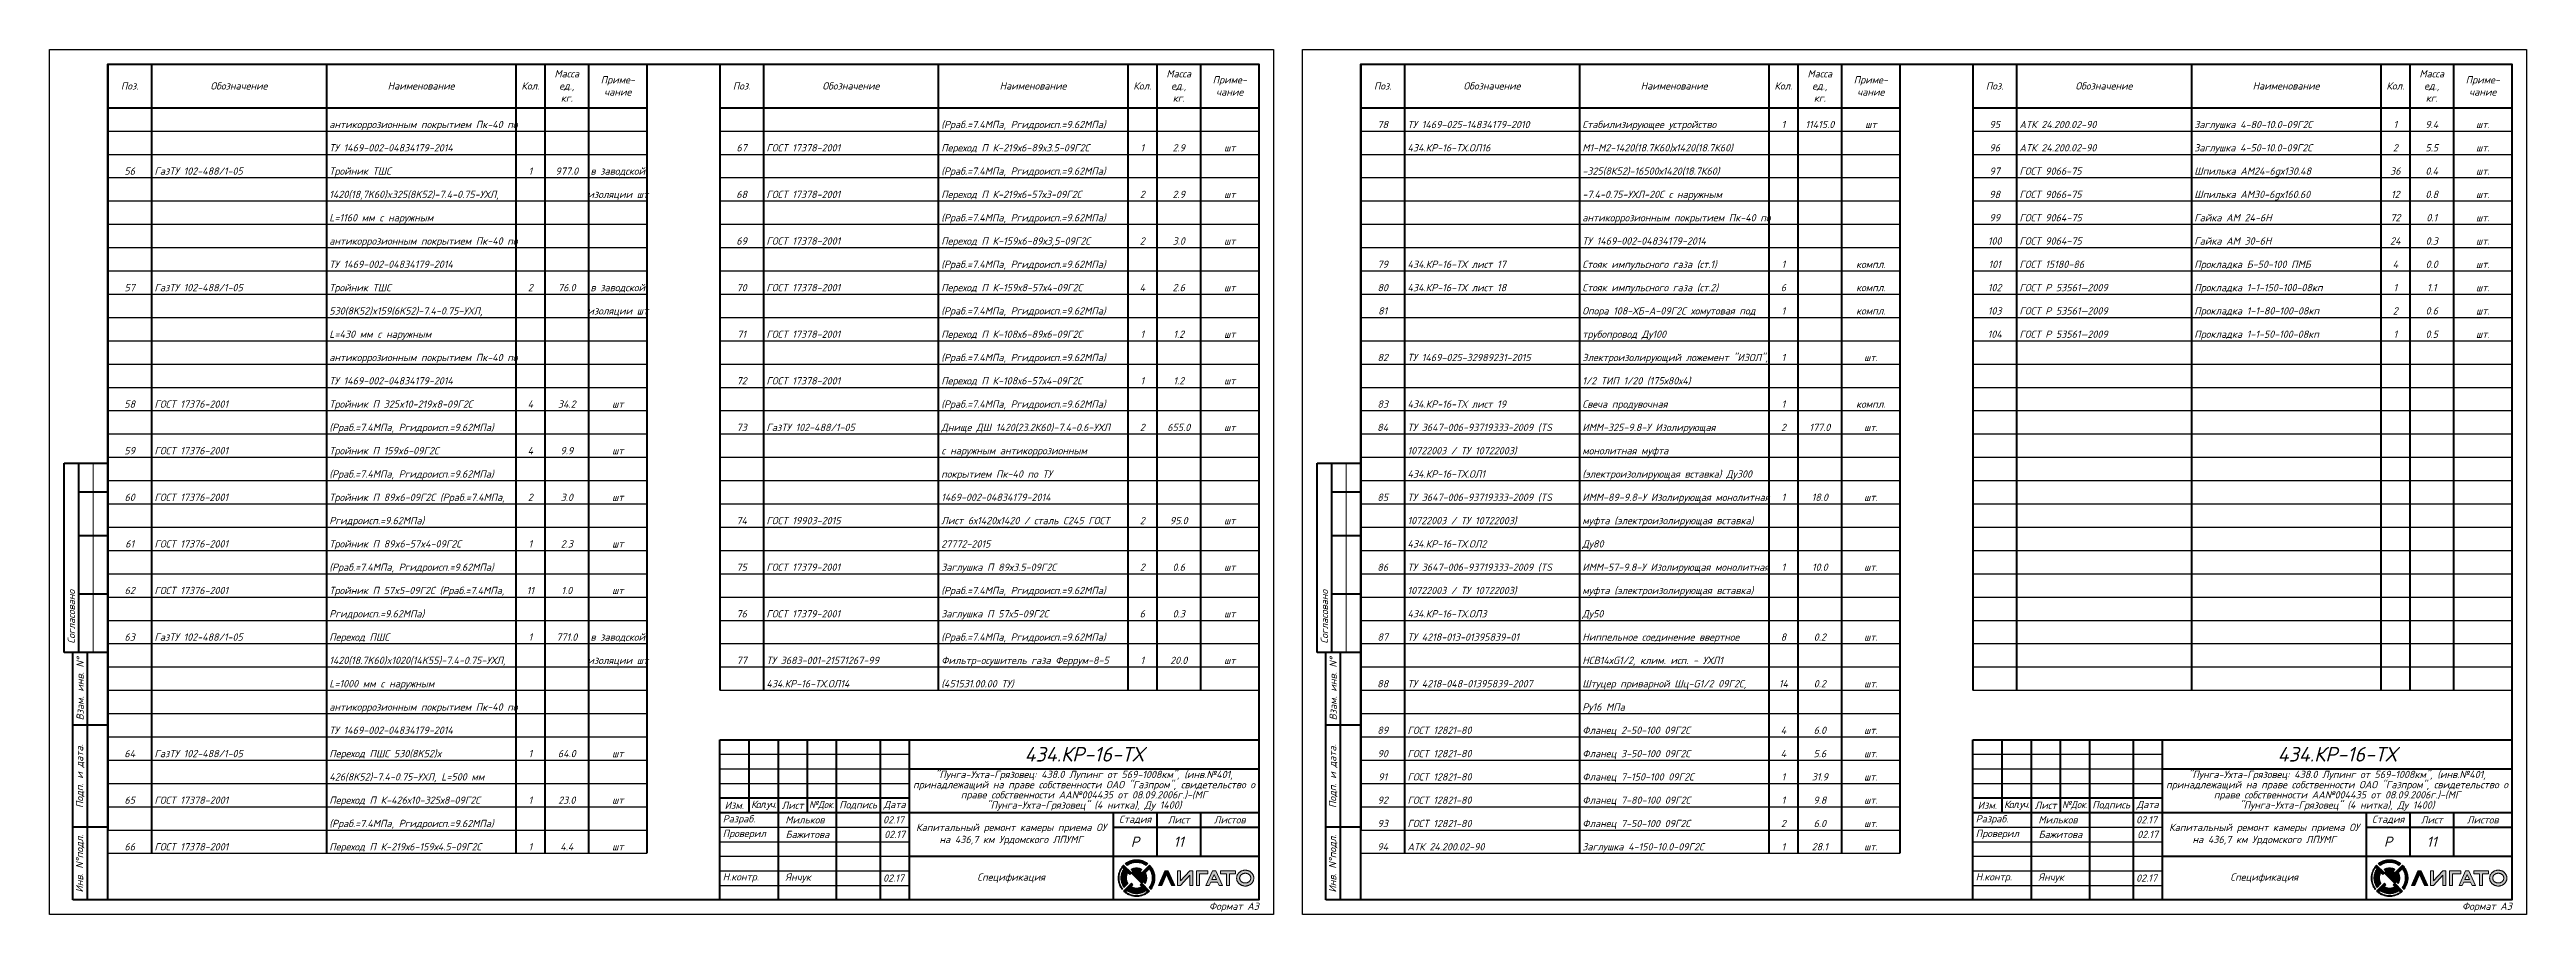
# Model space of a CAD drawing. Header units: millimetres. Extents: x 0 to 2570, y 0 to 297.
# Drawn here: x 1720 to 2570, y 0 to 297 of the extents above; entities that cross this region are included whole.
import ezdxf
from ezdxf.enums import TextEntityAlignment as Align

# ---------------------------------------------------------------- set-up
doc = ezdxf.new("R2010")
doc.units = ezdxf.units.MM
for name, color, linetype, lineweight in [('Frame_0.6', 7, 'Continuous', 60), ('text 2.5', 7, 'Continuous', 18), ('ПЛЧ_Детали', 7, 'Continuous', 30), ('ПЛЧ_Текст', 7, 'Continuous', 25)]:
    doc.layers.add(name, color=color, linetype=linetype, lineweight=lineweight)
doc.layers.add('ПЛЧ_Штамп', color=7, linetype='Continuous')
doc.layers.add('Рамка', color=7, linetype='Continuous')
doc.styles.add('ISOCPEUR', font='isocpeur.ttf', dxfattribs={"oblique": 15})
doc.styles.add('ISOCPEUR_2.5', font='isocpeur.ttf', dxfattribs={"oblique": 15, "height": 2.5})

# ---------------------------------------------------------------- blocks, each defined once
blk = doc.blocks.new('Лигато штамп')
at = {"true_color": 0x000000}
h = blk.add_hatch(color=18, dxfattribs=at)
h.dxf.hatch_style = 1
h.paths.add_polyline_path([(-169, 42), (-166, 52), (-158, 73), (-148, 92), (-117, 62), (-89, 89), (-224, 224), (-227, 220), (-231, 217), (-234, 213), (-237, 209), (-240, 206), (-244, 202), (-247, 197), (-258, 184), (-265, 172), (-272, 161), (-279, 150), (-285, 138), (-290, 126), (-295, 114), (-300, 102), (-303, 89), (-307, 77), (-310, 64), (-312, 51), (-314, 39), (-315, 26), (-316, 13), (-316, 0), (-316, -13), (-315, -26), (-314, -38), (-312, -51), (-310, -64), (-307, -77), (-303, -89), (-300, -101), (-295, -114), (-290, -126), (-285, -138), (-279, -149), (-272, -161), (-265, -172), (-258, -183), (-250, -194), (-238, -183), (-249, -169), (-263, -146), (-274, -123), (-286, -93), (-295, -58), (-300, -22), (-301, 15), (-297, 51), (-288, 86), (-276, 120), (-264, 145), (-250, 167), (-238, 183), (-216, 160), (-222, 152), (-228, 142), (-234, 133), (-239, 123), (-244, 114), (-248, 104), (-252, 94), (-256, 84), (-259, 73), (-261, 63), (-264, 53), (-265, 42), (-267, 32), (-268, 21), (-269, 11), (-269, 0), (-269, -10), (-268, -21), (-267, -32), (-265, -42), (-264, -53), (-261, -63), (-259, -73), (-256, -84), (-252, -94), (-248, -104), (-244, -114), (-239, -123), (-234, -133), (-228, -142), (-222, -151), (-216, -160), (-148, -92), (-158, -73), (-168, -46), (-171, -30), (-173, -19), (-174, 2), (-172, 28)])
at = {"true_color": 0x961e14}
h = blk.add_hatch(color=24, dxfattribs=at)
h.dxf.hatch_style = 1
h.paths.add_polyline_path([(-26, 315), (-39, 314), (-51, 312), (-64, 310), (-77, 307), (-89, 304), (-101, 300), (-114, 295), (-126, 290), (-138, 285), (-149, 279), (-161, 272), (-172, 265), (-183, 258), (-194, 250), (-160, 216), (-147, 226), (-122, 240), (-94, 253), (-63, 262), (-32, 268), (0, 269), (32, 268), (59, 263), (85, 256), (108, 247), (128, 237), (147, 226), (160, 216), (194, 250), (184, 258), (172, 265), (161, 272), (150, 279), (138, 285), (126, 290), (114, 295), (102, 300), (89, 304), (77, 307), (64, 310), (51, 312), (39, 314), (26, 315), (13, 316), (0, 316), (-13, 316)])
h = blk.add_hatch(color=24, dxfattribs=at)
h.dxf.hatch_style = 1
h.paths.add_polyline_path([(172, 24), (171, 30), (170, 36), (169, 42), (167, 48), (166, 53), (164, 59), (162, 65), (159, 70), (157, 76), (154, 82), (151, 87), (148, 92), (216, 160), (225, 148), (240, 123), (253, 92), (262, 63), (268, 32), (269, 0), (267, -32), (262, -64), (255, -87), (244, -114), (228, -144), (216, -160), (250, -194), (258, -182), (267, -170), (274, -158), (281, -145), (287, -132), (293, -119), (298, -106), (303, -93), (306, -79), (310, -65), (312, -51), (314, -38), (316, -24), (316, -9), (316, 5), (316, 18), (315, 32), (313, 46), (311, 60), (308, 74), (304, 88), (300, 101), (295, 115), (290, 128), (284, 141), (277, 153), (270, 166), (262, 178), (253, 190), (244, 202), (234, 213), (224, 224), (90, 90), (62, 117), (92, 148), (87, 151), (82, 154), (76, 157), (70, 159), (65, 162), (59, 164), (53, 166), (48, 168), (42, 169), (36, 170), (30, 171), (24, 172), (18, 173), (12, 174), (6, 174), (0, 174), (-6, 174), (-12, 174), (-18, 173), (-24, 172), (-30, 171), (-36, 170), (-42, 169), (-47, 168), (-53, 166), (-59, 164), (-65, 162), (-70, 159), (-76, 157), (-81, 154), (-87, 151), (-92, 148), (-62, 117), (-89, 89), (89, -89), (117, -62), (148, -92), (151, -87), (154, -81), (157, -76), (159, -70), (162, -65), (164, -59), (166, -53), (167, -47), (169, -42), (170, -36), (171, -30), (172, -24), (173, -18), (174, -12), (174, -6), (174, 0), (174, 6), (174, 12), (173, 18)])
at = {"true_color": 0x000000}
h = blk.add_hatch(color=18, dxfattribs=at)
h.dxf.hatch_style = 1
h.paths.add_polyline_path([(374, -127), (431, -127), (516, 63), (600, -127), (657, -127), (544, 126), (487, 126)])
h = blk.add_hatch(color=18, dxfattribs=at)
h.dxf.hatch_style = 1
h.paths.add_polyline_path([(753, 126), (701, 126), (701, -127), (753, -127), (915, 48), (915, -127), (967, -127), (967, 126), (914, 126), (753, -48)])
h.paths.add_polyline_path([(1029, -127), (1081, -127), (1081, 74), (1222, 74), (1222, 126), (1210, 126), (1198, 126), (1186, 126), (1174, 126), (1162, 126), (1150, 126), (1138, 126), (1125, 126), (1113, 126), (1101, 126), (1089, 126), (1077, 126), (1065, 126), (1053, 126), (1029, 126)])
h.paths.add_polyline_path([(1191, -127), (1247, -127), (1274, -68), (1391, -68), (1417, -127), (1474, -127), (1361, 126), (1304, 126)])
h.paths.add_polyline_path([(1292, -27), (1332, 63), (1373, -27)], flags=16)
h.paths.add_polyline_path([(1596, 74), (1697, 74), (1697, 126), (1681, 126), (1665, 126), (1649, 126), (1633, 126), (1617, 126), (1602, 126), (1586, 126), (1570, 126), (1554, 126), (1538, 126), (1522, 126), (1506, 126), (1490, 126), (1475, 126), (1443, 126), (1443, 74), (1544, 74), (1544, -127), (1596, -127)])
h.paths.add_polyline_path([(1717, 0), (1717, -7), (1718, -14), (1719, -21), (1720, -28), (1721, -34), (1723, -41), (1726, -47), (1728, -53), (1731, -59), (1735, -65), (1738, -71), (1742, -76), (1746, -82), (1751, -87), (1755, -92), (1760, -97), (1765, -101), (1771, -105), (1776, -109), (1782, -113), (1788, -117), (1794, -120), (1800, -123), (1807, -126), (1814, -128), (1821, -130), (1828, -132), (1835, -134), (1842, -135), (1850, -136), (1857, -136), (1865, -136), (1872, -136), (1880, -136), (1887, -135), (1894, -134), (1901, -132), (1909, -130), (1915, -128), (1922, -126), (1929, -123), (1935, -120), (1941, -117), (1947, -113), (1953, -109), (1959, -105), (1964, -101), (1969, -97), (1974, -92), (1979, -87), (1983, -82), (1987, -76), (1991, -71), (1994, -65), (1998, -59), (2001, -53), (2003, -47), (2006, -41), (2008, -34), (2009, -28), (2011, -21), (2012, -14), (2012, -7), (2012, 0), (2012, 7), (2012, 14), (2011, 20), (2009, 27), (2008, 34), (2006, 40), (2003, 46), (2001, 53), (1998, 59), (1994, 64), (1991, 70), (1987, 76), (1983, 81), (1979, 86), (1974, 91), (1969, 96), (1964, 100), (1959, 104), (1953, 109), (1947, 112), (1941, 116), (1935, 119), (1929, 122), (1922, 125), (1915, 127), (1909, 130), (1901, 131), (1894, 133), (1887, 134), (1880, 135), (1872, 135), (1865, 136), (1857, 135), (1850, 135), (1842, 134), (1835, 133), (1828, 131), (1821, 130), (1814, 127), (1807, 125), (1800, 122), (1794, 119), (1788, 116), (1782, 112), (1776, 109), (1771, 104), (1765, 100), (1760, 96), (1755, 91), (1751, 86), (1746, 81), (1742, 76), (1738, 70), (1735, 64), (1731, 59), (1728, 53), (1726, 46), (1723, 40), (1721, 34), (1720, 27), (1719, 20), (1718, 14), (1717, 7)])
h.paths.add_polyline_path([(1770, 12), (1772, 23), (1781, 42), (1795, 58), (1814, 71), (1840, 81), (1864, 83), (1889, 81), (1915, 72), (1938, 55), (1953, 33), (1961, 10), (1960, -16), (1951, -37), (1938, -56), (1916, -72), (1889, -82), (1864, -84), (1844, -82), (1823, -76), (1804, -65), (1785, -49), (1772, -26), (1770, -13), (1768, 0)], flags=16)
at = {"true_color": 0x004673}
h = blk.add_hatch(color=156, dxfattribs=at)
h.dxf.hatch_style = 1
h.paths.add_polyline_path([(24, -172), (16, -173), (2, -174), (-9, -174), (-21, -173), (-30, -171), (-36, -170), (-42, -169), (-50, -167), (-62, -163), (-70, -159), (-79, -155), (-92, -148), (-62, -117), (-89, -89), (-224, -224), (-220, -227), (-217, -231), (-209, -237), (-206, -240), (-202, -244), (-198, -247), (-194, -250), (-194, -250), (-183, -258), (-172, -265), (-161, -272), (-149, -279), (-138, -285), (-126, -290), (-114, -295), (-101, -300), (-89, -303), (-77, -307), (-64, -310), (-51, -312), (-38, -314), (-26, -315), (-13, -316), (0, -316), (13, -316), (26, -315), (39, -314), (51, -312), (64, -310), (77, -307), (89, -303), (102, -300), (114, -295), (126, -290), (138, -285), (150, -279), (161, -272), (172, -265), (184, -258), (197, -247), (202, -244), (206, -240), (209, -237), (213, -234), (220, -227), (224, -224), (89, -89), (62, -117), (92, -148), (85, -152), (72, -158), (62, -163), (51, -167), (36, -170)])
h.paths.add_polyline_path([(63, -261), (73, -259), (84, -256), (94, -252), (104, -248), (114, -244), (123, -239), (133, -234), (142, -228), (151, -222), (160, -216), (183, -238), (173, -246), (162, -253), (152, -259), (141, -266), (130, -271), (118, -276), (107, -281), (96, -285), (84, -289), (72, -292), (60, -294), (48, -297), (36, -298), (24, -300), (12, -300), (0, -300), (-12, -300), (-24, -300), (-36, -298), (-48, -297), (-60, -294), (-72, -292), (-84, -289), (-95, -285), (-107, -281), (-118, -276), (-130, -271), (-141, -265), (-152, -259), (-162, -253), (-173, -246), (-183, -238), (-160, -216), (-151, -222), (-142, -228), (-133, -234), (-123, -239), (-114, -244), (-104, -248), (-94, -252), (-84, -256), (-73, -259), (-63, -261), (-53, -264), (-42, -265), (-32, -267), (-21, -268), (-10, -269), (0, -269), (11, -269), (21, -268), (32, -267), (42, -265), (53, -264)], flags=16)
at = {"color": 49, "lineweight": 0}
for points in [[(-216, -160), (-222, -151), (-228, -142), (-234, -133), (-239, -123), (-244, -114), (-248, -104), (-252, -94), (-256, -84), (-259, -73), (-261, -63), (-264, -53), (-265, -42), (-267, -32), (-268, -21), (-269, -10), (-269, 0), (-269, 11), (-268, 21), (-267, 32), (-265, 42), (-264, 53), (-261, 63), (-259, 73), (-256, 84), (-252, 94), (-248, 104), (-244, 114), (-239, 123), (-234, 133), (-228, 142), (-222, 152), (-216, 160), (-238, 183), (-246, 173), (-253, 162), (-259, 152), (-266, 141), (-271, 130), (-276, 118), (-281, 107), (-285, 96), (-289, 84), (-292, 72), (-294, 60), (-297, 48), (-298, 36), (-300, 24), (-300, 12), (-300, 0), (-300, -12), (-300, -24), (-298, -36), (-297, -48), (-294, -60), (-292, -72), (-289, -84), (-285, -95), (-281, -107), (-276, -118), (-271, -130), (-266, -141), (-259, -152), (-253, -162), (-246, -173), (-238, -183), (-250, -194), (-258, -183), (-265, -172), (-272, -161), (-279, -149), (-285, -138), (-290, -126), (-295, -114), (-300, -101), (-303, -89), (-307, -77), (-310, -64), (-312, -51), (-314, -38), (-315, -26), (-316, -13), (-316, 0), (-316, 13), (-315, 26), (-314, 39), (-312, 51), (-310, 64), (-307, 77), (-303, 89), (-300, 102), (-295, 114), (-290, 126), (-285, 138), (-279, 150), (-272, 161), (-265, 172), (-258, 184), (-250, 194), (-250, 194), (-247, 198), (-244, 202), (-240, 206), (-237, 209), (-234, 213), (-231, 217), (-227, 220), (-224, 224), (-89, 90), (-117, 62), (-148, 92), (-151, 87), (-154, 82), (-156, 76), (-159, 70), (-161, 65), (-164, 59), (-166, 53), (-167, 48), (-169, 42), (-170, 36), (-171, 30), (-172, 24), (-173, 18), (-173, 12), (-174, 6), (-174, 0), (-174, -6), (-173, -12), (-173, -18), (-172, -24), (-171, -30), (-170, -36), (-169, -42), (-167, -47), (-166, -53), (-164, -59), (-161, -65), (-159, -70), (-156, -76), (-154, -81), (-151, -87), (-148, -92), (-216, -160)], [(544, 126), (657, -127), (600, -127), (516, 63), (431, -127), (374, -127), (487, 126), (544, 126)], [(701, 126), (701, -127), (753, -127), (915, 48), (915, -127), (967, -127), (967, 126), (914, 126), (753, -48), (753, 126), (701, 126)], [(1222, 74), (1222, 126), (1210, 126), (1198, 126), (1186, 126), (1174, 126), (1162, 126), (1150, 126), (1138, 126), (1125, 126), (1113, 126), (1101, 126), (1089, 126), (1077, 126), (1065, 126), (1053, 126), (1041, 126), (1029, 126), (1029, -127), (1081, -127), (1081, 74), (1222, 74)], [(1274, -68), (1391, -68), (1417, -127), (1474, -127), (1361, 126), (1304, 126), (1191, -127), (1247, -127), (1274, -68)], [(1373, -27), (1292, -27), (1332, 63), (1373, -27)], [(1443, 126), (1443, 74), (1544, 74), (1544, -127), (1596, -127), (1596, 74), (1697, 74), (1697, 126), (1681, 126), (1665, 126), (1649, 126), (1633, 126), (1617, 126), (1602, 126), (1586, 126), (1570, 126), (1554, 126), (1538, 126), (1522, 126), (1506, 126), (1490, 126), (1475, 126), (1459, 126), (1443, 126)], [(1865, -136), (1857, -136), (1850, -136), (1842, -135), (1835, -134), (1828, -132), (1821, -130), (1814, -128), (1807, -126), (1800, -123), (1794, -120), (1788, -117), (1782, -113), (1776, -109), (1771, -105), (1765, -101), (1760, -97), (1755, -92), (1751, -87), (1746, -82), (1742, -76), (1738, -71), (1735, -65), (1731, -59), (1728, -53), (1726, -47), (1723, -41), (1721, -34), (1720, -28), (1719, -21), (1718, -14), (1717, -7), (1717, 0), (1717, 7), (1718, 14), (1719, 20), (1720, 27), (1721, 34), (1723, 40), (1726, 46), (1728, 53), (1731, 59), (1735, 64), (1738, 70), (1742, 76), (1746, 81), (1751, 86), (1755, 91), (1760, 96), (1765, 100), (1771, 104), (1776, 109), (1782, 112), (1788, 116), (1794, 119), (1800, 122), (1807, 125), (1814, 127), (1821, 130), (1828, 131), (1835, 133), (1842, 134), (1850, 135), (1857, 135), (1865, 136), (1872, 135), (1880, 135), (1887, 134), (1894, 133), (1901, 131), (1909, 130), (1915, 127), (1922, 125), (1929, 122), (1935, 119), (1941, 116), (1947, 112), (1953, 109), (1959, 104), (1964, 100), (1969, 96), (1974, 91), (1979, 86), (1983, 81), (1987, 76), (1991, 70), (1994, 64), (1998, 59), (2001, 53), (2003, 46), (2006, 40), (2008, 34), (2009, 27), (2011, 20), (2012, 14), (2012, 7), (2012, 0), (2012, -7), (2012, -14), (2011, -21), (2009, -28), (2008, -34), (2006, -41), (2003, -47), (2001, -53), (1998, -59), (1994, -65), (1991, -71), (1987, -76), (1983, -82), (1979, -87), (1974, -92), (1969, -97), (1964, -101), (1959, -105), (1953, -109), (1947, -113), (1941, -117), (1935, -120), (1929, -123), (1922, -126), (1915, -128), (1909, -130), (1901, -132), (1894, -134), (1887, -135), (1880, -136), (1872, -136), (1865, -136)], [(1865, -84), (1860, -84), (1855, -83), (1850, -83), (1845, -82), (1841, -81), (1836, -80), (1832, -79), (1827, -77), (1823, -76), (1819, -74), (1815, -72), (1811, -70), (1807, -67), (1804, -65), (1800, -62), (1797, -59), (1794, -56), (1791, -54), (1788, -50), (1785, -47), (1783, -44), (1780, -40), (1778, -37), (1776, -33), (1775, -29), (1773, -25), (1772, -21), (1771, -17), (1770, -13), (1769, -9), (1769, -5), (1769, 0), (1769, 4), (1769, 8), (1770, 12), (1771, 16), (1772, 20), (1773, 24), (1775, 28), (1776, 32), (1778, 36), (1780, 39), (1783, 43), (1785, 46), (1788, 49), (1791, 53), (1794, 56), (1797, 59), (1800, 61), (1804, 64), (1807, 67), (1811, 69), (1815, 71), (1819, 73), (1823, 75), (1827, 76), (1832, 78), (1836, 79), (1841, 80), (1845, 81), (1850, 82), (1855, 83), (1860, 83), (1865, 83), (1869, 83), (1874, 83), (1879, 82), (1884, 81), (1889, 80), (1893, 79), (1898, 78), (1902, 76), (1906, 75), (1910, 73), (1914, 71), (1918, 69), (1922, 67), (1925, 64), (1929, 61), (1932, 59), (1935, 56), (1938, 53), (1941, 49), (1944, 46), (1946, 43), (1949, 39), (1951, 36), (1953, 32), (1954, 28), (1956, 24), (1957, 20), (1958, 16), (1959, 12), (1960, 8), (1960, 4), (1960, 0), (1960, -5), (1960, -9), (1959, -13), (1958, -17), (1957, -21), (1956, -25), (1954, -29), (1953, -33), (1951, -37), (1949, -40), (1946, -44), (1944, -47), (1941, -50), (1938, -54), (1935, -56), (1932, -59), (1929, -62), (1925, -65), (1922, -67), (1918, -70), (1914, -72), (1910, -74), (1906, -76), (1902, -77), (1898, -79), (1893, -80), (1889, -81), (1884, -82), (1879, -83), (1874, -83), (1869, -84), (1865, -84)]]:
    blk.add_lwpolyline(points, close=True, dxfattribs=at)
at = {"color": 22, "lineweight": 0}
for points in [[(224, 224), (234, 213), (244, 202), (253, 190), (262, 178), (270, 166), (277, 153), (284, 141), (290, 128), (295, 115), (300, 101), (304, 88), (308, 74), (311, 60), (313, 46), (315, 32), (316, 18), (316, 5), (316, -9), (316, -24), (314, -38), (312, -51), (310, -65), (306, -79), (303, -93), (298, -106), (293, -119), (287, -132), (281, -145), (274, -158), (267, -170), (258, -182), (250, -194), (216, -160), (222, -151), (228, -142), (234, -133), (239, -123), (244, -114), (248, -104), (252, -94), (256, -84), (259, -73), (262, -63), (264, -53), (266, -42), (267, -32), (268, -21), (269, -10), (269, 0), (269, 11), (268, 21), (267, 32), (266, 42), (264, 53), (262, 63), (259, 73), (256, 84), (252, 94), (248, 104), (244, 114), (239, 123), (234, 133), (228, 142), (222, 152), (216, 160), (148, 92), (151, 87), (154, 82), (157, 76), (159, 70), (162, 65), (164, 59), (166, 53), (167, 48), (169, 42), (170, 36), (171, 30), (172, 24), (173, 18), (174, 12), (174, 6), (174, 0), (174, -6), (174, -12), (173, -18), (172, -24), (171, -30), (170, -36), (169, -42), (167, -47), (166, -53), (164, -59), (162, -65), (159, -70), (157, -76), (154, -81), (151, -87), (148, -92), (117, -62), (90, -89), (224, -224), (-224, 224), (-89, 90), (-62, 117), (-92, 148), (-87, 151), (-81, 154), (-76, 157), (-70, 159), (-65, 162), (-59, 164), (-53, 166), (-47, 168), (-42, 169), (-36, 170), (-30, 171), (-24, 172), (-18, 173), (-12, 174), (-6, 174), (0, 174), (6, 174), (12, 174), (18, 173), (24, 172), (30, 171), (36, 170), (42, 169), (48, 168), (53, 166), (59, 164), (65, 162), (70, 159), (76, 157), (82, 154), (87, 151), (92, 148), (62, 117), (90, 90), (224, 224)], [(-194, 250), (-183, 258), (-172, 265), (-161, 272), (-149, 279), (-138, 285), (-126, 290), (-114, 295), (-101, 300), (-89, 304), (-77, 307), (-64, 310), (-51, 312), (-39, 314), (-26, 315), (-13, 316), (0, 316), (13, 316), (26, 315), (39, 314), (51, 312), (64, 310), (77, 307), (89, 304), (102, 300), (114, 295), (126, 290), (138, 285), (150, 279), (161, 272), (172, 265), (184, 258), (194, 250), (160, 216), (151, 222), (142, 228), (133, 234), (123, 239), (114, 244), (104, 248), (94, 252), (84, 256), (73, 259), (63, 262), (53, 264), (42, 266), (32, 267), (21, 268), (11, 269), (0, 269), (-10, 269), (-21, 268), (-32, 267), (-42, 266), (-53, 264), (-63, 262), (-73, 259), (-84, 256), (-94, 252), (-104, 248), (-114, 244), (-123, 239), (-133, 234), (-142, 228), (-151, 222), (-160, 216), (-194, 250), (-194, 250)]]:
    blk.add_lwpolyline(points, close=True, dxfattribs=at)
at = {"color": 152, "lineweight": 0}
for points in [[(194, -250), (184, -258), (172, -265), (161, -272), (150, -279), (138, -285), (126, -290), (114, -295), (102, -300), (89, -303), (77, -307), (64, -310), (51, -312), (39, -314), (26, -315), (13, -316), (0, -316), (-13, -316), (-26, -315), (-38, -314), (-51, -312), (-64, -310), (-77, -307), (-89, -303), (-101, -300), (-114, -295), (-126, -290), (-138, -285), (-149, -279), (-161, -272), (-172, -265), (-183, -258), (-194, -250), (-194, -250), (-198, -247), (-202, -244), (-206, -240), (-209, -237), (-213, -234), (-217, -231), (-220, -227), (-224, -224), (-89, -89), (-62, -117), (-92, -148), (-87, -151), (-81, -154), (-76, -156), (-70, -159), (-65, -161), (-59, -164), (-53, -166), (-47, -167), (-42, -169), (-36, -170), (-30, -171), (-24, -172), (-18, -173), (-12, -173), (-6, -174), (0, -174), (6, -174), (12, -173), (18, -173), (24, -172), (30, -171), (36, -170), (42, -169), (48, -167), (53, -166), (59, -164), (65, -161), (70, -159), (76, -156), (82, -154), (87, -151), (92, -148), (62, -117), (90, -89), (224, -224), (220, -227), (217, -231), (213, -234), (209, -237), (206, -240), (202, -244), (198, -247), (194, -250), (194, -250)], [(-183, -238), (-173, -246), (-162, -253), (-152, -259), (-141, -265), (-130, -271), (-118, -276), (-107, -281), (-95, -285), (-84, -289), (-72, -292), (-60, -294), (-48, -297), (-36, -298), (-24, -300), (-12, -300), (0, -300), (12, -300), (24, -300), (36, -298), (48, -297), (60, -294), (72, -292), (84, -289), (96, -285), (107, -281), (118, -276), (130, -271), (141, -266), (152, -259), (162, -253), (173, -246), (183, -238), (160, -216), (151, -222), (142, -228), (133, -234), (123, -239), (114, -244), (104, -248), (94, -252), (84, -256), (73, -259), (63, -261), (53, -264), (42, -265), (32, -267), (21, -268), (11, -269), (0, -269), (-10, -269), (-21, -268), (-32, -267), (-42, -265), (-53, -264), (-63, -261), (-73, -259), (-84, -256), (-94, -252), (-104, -248), (-114, -244), (-123, -239), (-133, -234), (-142, -228), (-151, -222), (-160, -216), (-183, -238)]]:
    blk.add_lwpolyline(points, close=True, dxfattribs=at)
blk = doc.blocks.new('Даты')
at = {"layer": 'ПЛЧ_Текст', "lineweight": 18, "style": 'ISOCPEUR', "oblique": 15}
for p in [(1.04, -3.75), (1.04, -23.75)]:
    blk.add_text('02.17', height=2.5, dxfattribs=at).set_placement(p)
at = {"layer": 'ПЛЧ_Текст', "lineweight": 18, "insert": (5, -7.5), "char_height": 2.5, "width": 10, "attachment_point": 5, "style": 'ISOCPEUR'}
blk.add_mtext('02.17', dxfattribs=at)
blk = doc.blocks.new('A3_forma_s')
at = {"lineweight": 50}
for p, q in [((20, 292), (205, 292)), ((20, 292), (20, 29)), ((35, 292), (35, 21)), ((95, 292), (95, 21)), ((160, 292), (160, 21)), ((170, 292), (170, 21)), ((185, 292), (185, 21)), ((205, 292), (205, 21)), ((230, 292), (415, 292)), ((230, 292), (230, 77)), ((245, 292), (245, 77)), ((305, 292), (305, 77)), ((370, 292), (370, 77)), ((380, 292), (380, 77)), ((395, 292), (395, 77)), ((415, 292), (415, 93)), ((20, 277), (205, 277)), ((230, 277), (415, 277)), ((5, 155), (20, 155)), ((5, 90), (5, 155)), ((10, 90), (10, 155)), ((20, 145), (10, 145)), ((20, 130), (10, 130)), ((20, 110), (10, 110)), ((20, 90), (5, 90)), ((8, 5), (8, 90)), ((13, 5), (13, 90)), ((20, 65), (8, 65)), ((20, 30), (8, 30)), ((20, 5), (8, 5))]:
    blk.add_line(p, q, dxfattribs=at)
for p, q in [((20, 269), (205, 269)), ((230, 269), (415, 269)), ((20, 261), (205, 261)), ((230, 261), (415, 261)), ((20, 253), (205, 253)), ((230, 253), (415, 253)), ((20, 245), (205, 245)), ((230, 245), (415, 245)), ((20, 237), (205, 237)), ((230, 237), (415, 237)), ((20, 229), (205, 229)), ((20, 221), (205, 221)), ((230, 229), (415, 229)), ((230, 221), (415, 221)), ((20, 213), (205, 213)), ((230, 213), (415, 213)), ((20, 205), (205, 205)), ((230, 205), (415, 205)), ((20, 197), (205, 197)), ((230, 197), (415, 197)), ((20, 189), (205, 189)), ((230, 189), (415, 189)), ((20, 181), (205, 181)), ((230, 181), (415, 181)), ((20, 173), (205, 173)), ((230, 173), (415, 173)), ((20, 165), (205, 165)), ((230, 165), (415, 165)), ((20, 157), (205, 157)), ((230, 157), (415, 157)), ((20, 149), (205, 149)), ((230, 149), (415, 149)), ((20, 141), (205, 141)), ((230, 141), (415, 141)), ((20, 133), (205, 133)), ((230, 133), (415, 133)), ((20, 125), (205, 125)), ((230, 125), (415, 125)), ((20, 117), (205, 117)), ((230, 117), (415, 117)), ((20, 109), (205, 109)), ((230, 109), (415, 109)), ((20, 101), (205, 101)), ((230, 101), (415, 101)), ((20, 93), (205, 93)), ((20, 85), (205, 85)), ((230, 93), (415, 93)), ((230, 85), (415, 85)), ((20, 77), (205, 77)), ((230, 77), (415, 77)), ((20, 69), (205, 69)), ((20, 61), (205, 61)), ((20, 53), (205, 53)), ((20, 45), (205, 45)), ((20, 37), (205, 37)), ((20, 29), (205, 29)), ((20, 21), (205, 21))]:
    blk.add_line(p, q)
at = {"lineweight": 15}
blk.add_line((15, 90), (15, 155), dxfattribs=at)
blk.add_lwpolyline([(0, 0), (0, 297), (420, 297), (420, 0)], close=True)
at = {"layer": 'Frame_0.6', "lineweight": 50}
blk.add_lwpolyline([(20, 5), (20, 292), (415, 292), (415, 5)], close=True, dxfattribs=at)
at = {"layer": 'ПЛЧ_Штамп', "lineweight": 50}
for p, q in [((240, 60), (240, 35)), ((250, 60), (250, 5)), ((260, 60), (260, 35)), ((270, 60), (270, 5)), ((285, 60), (285, 5)), ((295, 60), (295, 5)), ((295, 50), (415, 50)), ((230, 40), (295, 40)), ((230, 35), (295, 35)), ((295, 35), (415, 35)), ((365, 35), (365, 5)), ((380, 35), (380, 20)), ((395, 35), (395, 20)), ((365, 30), (415, 30)), ((295, 20), (415, 20))]:
    blk.add_line(p, q, dxfattribs=at)
at = {"layer": 'ПЛЧ_Штамп'}
for p, q in [((230, 55), (295, 55)), ((230, 50), (295, 50)), ((230, 45), (295, 45)), ((230, 30), (295, 30)), ((230, 25), (295, 25)), ((230, 20), (295, 20)), ((230, 15), (295, 15)), ((230, 10), (295, 10))]:
    blk.add_line(p, q, dxfattribs=at)
at = {"layer": 'ПЛЧ_Штамп', "lineweight": 50}
blk.add_lwpolyline([(230, 60), (415, 60), (415, 5), (230, 5)], close=True, dxfattribs=at)
blk.add_lwpolyline([(230, 60), (415, 60), (415, 5), (230, 5)], close=True, dxfattribs=at)
at = {"layer": 'Рамка', "lineweight": 35}
blk.add_line((205, 292), (20, 292), dxfattribs=at)
at = {"layer": 'ПЛЧ_Детали'}
blk.add_blockref('Даты', (285, 35), dxfattribs=at)
at = {"layer": 'ПЛЧ_Текст', "xscale": 0.02, "yscale": 0.02, "zscale": 0.02}
blk.add_blockref('Лигато штамп', (373.03, 12.5), dxfattribs=at)
at = {"char_height": 2.5, "attachment_point": 5, "style": 'ISOCPEUR_2.5'}
for s, insert, width in [('Масса\\Pед.,\\Pкг.', (177.5, 284.5), 12), ('Масса\\Pед.,\\Pкг.', (387.5, 284.5), 12), ('Поз.', (27.5, 284.5), 12), ('Обозначение', (65, 284.5), 57), ('Наименование', (127.5, 284.5), 62), ('Кол.', (165, 284.5), 7), ('Приме-\\Pчание', (195, 284.5), 17), ('Поз.', (237.5, 284.5), 12), ('Обозначение', (275, 284.5), 57), ('Наименование', (337.5, 284.5), 62), ('Кол.', (375, 284.5), 7), ('Приме-\\Pчание', (405, 284.5), 17)]:
    blk.add_mtext(s, dxfattribs=dict(at, insert=insert, width=width))
at = {"lineweight": 18, "char_height": 2.5, "rotation": 90, "style": 'ISOCPEUR_2.5'}
for s, insert, width, attachment_point in [('Согласовано', (7.5, 93), 62, 4), ('Взам. инв. N°', (10.5, 77.5), 25, 5), ('Подп. и дата.', (10.5, 47.5), 35, 5), ('Инв. N°подл.', (10.5, 17.5), 25, 5)]:
    blk.add_mtext(s, dxfattribs=dict(at, insert=insert, width=width, attachment_point=attachment_point))
at = {"layer": 'text 2.5', "lineweight": 18, "insert": (415, 2.5), "char_height": 2.5, "width": 28.0944, "attachment_point": 6, "style": 'ISOCPEUR_2.5'}
blk.add_mtext('Формат А3', dxfattribs=at)
at = {"layer": 'ПЛЧ_Текст', "color": 1, "lineweight": 35, "insert": (355, 55), "char_height": 5, "width": 120, "attachment_point": 5, "style": 'ISOCPEUR'}
blk.add_mtext('{\\C256;434.КР-16-ТХ}', dxfattribs=at)
at = {"layer": 'ПЛЧ_Текст', "color": 1, "lineweight": 18, "insert": (355, 42.5), "char_height": 2.5, "width": 120, "attachment_point": 5, "line_spacing_factor": 0.84, "style": 'ISOCPEUR'}
blk.add_mtext('{\\C256;"Пунга-Ухта-Грязовец: 438.0 Лупинг от 569-1008км", (инв.№401, принадлежащий на праве собственности ОАО "Газпром", свидетельство о праве собственности АА№004435 от 08.09.2006г.)-(МГ "Пунга-Ухта-Грязовец" (4 нитка), Ду 1400)}', dxfattribs=at)
at = {"layer": 'ПЛЧ_Текст', "lineweight": 18, "char_height": 2.5, "style": 'ISOCPEUR'}
for s, insert, width, attachment_point in [('\\pl1;Разраб.', (230, 32.5), 20, 4), ('{\\W0.9;№Док.}', (265, 37.5), 10, 5), ('Подпись', (277.5, 37.5), 15, 5), ('Дата', (290, 37.5), 10, 5), ('\\pl1;Проверил', (230, 27.5), 20, 4), ('\\pi2.49,l0.01,t0;Мильков', (250, 32.5), 20, 4), ('\\pi1; Бажитова', (250, 27.5), 20, 4), ('Cтадия', (372.5, 32.5), 15, 5), ('Лист', (387.5, 32.5), 15, 5), ('Листов', (405, 32.5), 20, 5), ('\\pl1;Н.контр.', (230, 12.59), 20, 4), ('\\pi2.49,l0.01;Янчук', (250, 12.5), 20, 4), ('Спецификация', (330, 12.5), 70, 5)]:
    blk.add_mtext(s, dxfattribs=dict(at, insert=insert, width=width, attachment_point=attachment_point))
at = {"layer": 'ПЛЧ_Текст', "lineweight": 25, "attachment_point": 5, "style": 'ISOCPEUR'}
for s, insert, char_height, width in [('Капитальный ремонт камеры приема ОУ на 436,7 км Урдомского ЛПУМГ', (330, 27.5), 2.5, 70), ('Р', (372.5, 25), 3.5, 15), ('11', (387.5, 25), 3.5, 15)]:
    blk.add_mtext(s, dxfattribs=dict(at, insert=insert, char_height=char_height, width=width))
at = {"layer": 'ПЛЧ_Штамп', "lineweight": 18, "char_height": 2.5, "width": 10, "attachment_point": 5, "style": 'ISOCPEUR'}
for s, insert in [('{\\Q15;Изм.}', (235, 37.5)), ('{\\T0.8;Кол.уч.}', (245, 37.5)), ('Лист', (255, 37.5))]:
    blk.add_mtext(s, dxfattribs=dict(at, insert=insert))

msp = doc.modelspace()

# ---------------------------------------------------------------- block references
for p in [(1720, 0), (2150, 0)]:
    msp.add_blockref('A3_forma_s', p)

# ---------------------------------------------------------------- texts
at = {"style": 'ISOCPEUR', "oblique": 15}
for s, p in [('антикоррозионным покрытием Пк-40 по', (1816, 270)), ('(Рраб.=7.4МПа, Ргидроисп.=9.62МПа)', (2026, 270)), ('ТУ 1469-025-14834179-2010', (2186, 270)), ('Стабилизирующее устройство', (2246, 270)), ('АТК 24.200.02-90', (2396, 270)), ('Заглушка 4-80-10.0-09Г2С', (2456, 270)), ('ТУ 1469-002-04834179-2014', (1816, 262)), ('ГОСТ 17378-2001', (1966, 262)), ('Переход П К-219х6-89х3.5-09Г2С', (2026, 262)), ('434.КР-16-ТХ.ОЛ16', (2186, 262)), ('М1-М2-1420(18.7К60)х1420(18.7К60)', (2246, 262)), ('АТК 24.200.02-90', (2396, 262)), ('Заглушка 4-50-10.0-09Г2С', (2456, 262)), ('ГазТУ 102-488/1-05', (1756, 254)), ('Тройник ТШС', (1816, 254)), ('(Рраб.=7.4МПа, Ргидроисп.=9.62МПа)', (2026, 254)), ('-325(8К52)-16500х1420(18.7К60)', (2246, 254)), ('ГОСТ 9066-75', (2396, 254)), ('Шпилька АМ24-6gх130.48', (2456, 254)), ('1420(18,7K60)x325(8K52)-7.4-0.75-УХЛ,', (1816, 246)), ('ГОСТ 17378-2001', (1966, 246)), ('Переход П К-219х6-57х3-09Г2С', (2026, 246)), ('-7.4-0.75-УХЛ-20С с наружным', (2246, 246)), ('ГОСТ 9066-75', (2396, 246)), ('Шпилька АМ30-6gх160.60', (2456, 246)), ('L=1160 мм c наружным', (1816, 238)), ('(Рраб.=7.4МПа, Ргидроисп.=9.62МПа)', (2026, 238)), ('антикоррозионным покрытием Пк-40 по', (2246, 238)), ('ГОСТ 9064-75', (2396, 238)), ('Гайка АМ 24-6Н', (2456, 238)), ('антикоррозионным покрытием Пк-40 по', (1816, 230)), ('ГОСТ 17378-2001', (1966, 230)), ('Переход П К-159х6-89х3,5-09Г2С', (2026, 230)), ('ТУ 1469-002-04834179-2014', (2246, 230)), ('ГОСТ 9064-75', (2396, 230)), ('Гайка АМ 30-6Н', (2456, 230)), ('ТУ 1469-002-04834179-2014', (1816, 222)), ('(Рраб.=7.4МПа, Ргидроисп.=9.62МПа)', (2026, 222)), ('434.КР-16-ТХ лист 17', (2186, 222)), ('Стояк импульсного газа (ст.1)', (2246, 222)), ('ГОСТ 15180-86', (2396, 222)), ('Прокладка Б-50-100 ПМБ', (2456, 222)), ('ГазТУ 102-488/1-05', (1756, 214)), ('Тройник ТШС', (1816, 214)), ('ГОСТ 17378-2001', (1966, 214)), ('Переход П К-159х8-57х4-09Г2С', (2026, 214)), ('434.КР-16-ТХ лист 18', (2186, 214)), ('Стояк импульсного газа (ст.2)', (2246, 214)), ('ГОСТ Р 53561—2009', (2396, 214)), ('Прокладка 1-1-150-100-08кп', (2456, 214)), ('530(8K52)x159(6K52)-7.4-0.75-УХЛ,', (1816, 206)), ('(Рраб.=7.4МПа, Ргидроисп.=9.62МПа)', (2026, 206)), ('Опора 108-ХБ-А-09Г2С хомутовая под', (2246, 206)), ('ГОСТ Р 53561—2009', (2396, 206)), ('Прокладка 1-1-80-100-08кп', (2456, 206)), ('L=430 мм c наружным', (1816, 198)), ('ГОСТ 17378-2001', (1966, 198)), ('Переход П К-108х6-89х6-09Г2С', (2026, 198)), ('трубопровод Ду100', (2246, 198)), ('ГОСТ Р 53561—2009', (2396, 198)), ('Прокладка 1-1-50-100-08кп', (2456, 198)), ('антикоррозионным покрытием Пк-40 по', (1816, 190)), ('(Рраб.=7.4МПа, Ргидроисп.=9.62МПа)', (2026, 190)), ('ТУ 1469-025-32989231-2015', (2186, 190)), ('Электроизолирующий ложемент "ИЗОЛ",', (2246, 190)), ('ТУ 1469-002-04834179-2014', (1816, 182)), ('ГОСТ 17378-2001', (1966, 182)), ('Переход П К-108х6-57х4-09Г2С', (2026, 182)), ('1/2 ТИП 1/20 (175х80х4)', (2246, 182)), ('ГОСТ 17376-2001', (1756, 174)), ('Тройник П 325x10-219x8-09Г2С', (1816, 174)), ('(Рраб.=7.4МПа, Ргидроисп.=9.62МПа)', (2026, 174)), ('434.КР-16-ТХ лист 19', (2186, 174)), ('Свеча продувочная', (2246, 174)), ('(Рраб.=7.4МПа, Ргидроисп.=9.62МПа)', (1816, 166)), ('ГазТУ 102-488/1-05', (1966, 166)), ('Днище ДШ 1420(23.2К60)-7.4-0.6-УХЛ', (2026, 166)), ('ТУ 3647-006-93719333-2009 (TS', (2186, 166)), ('ИММ-325-9.8-У Изолирующая', (2246, 166)), ('ГОСТ 17376-2001', (1756, 158)), ('Тройник П 159x6-09Г2С', (1816, 158)), ('c наружным антикоррозионным', (2026, 158)), ('10722003 / ТУ 10722003)', (2186, 158)), ('монолитная муфта', (2246, 158)), ('ГОСТ 17376-2001', (1756, 142)), ('(Рраб.=7.4МПа, Ргидроисп.=9.62МПа)', (1816, 150)), ('Тройник П 89x6-09Г2С (Рраб.=7.4МПа,', (1816, 142)), ('покрытием Пк-40 по ТУ', (2026, 150)), ('1469-002-04834179-2014', (2026, 142)), ('434.КР-16-ТХ.ОЛ1', (2186, 150)), ('ТУ 3647-006-93719333-2009 (TS', (2186, 142)), ('ИММ-89-9.8-У Изолирующая монолитная', (2246, 142)), ('(электроизолирующая вставка) Ду300', (2246, 150)), ('Ргидроисп.=9.62МПа)', (1816, 134)), ('ГОСТ 19903-2015', (1966, 134)), ('Лист 6х1420х1420 / сталь С245 ГОСТ', (2026, 134)), ('10722003 / ТУ 10722003)', (2186, 134)), ('муфта (электроизолирующая вставка)', (2246, 134)), ('ГОСТ 17376-2001', (1756, 126)), ('Тройник П 89x6-57x4-09Г2С', (1816, 126)), ('27772-2015', (2026, 126)), ('434.КР-16-ТХ.ОЛ2', (2186, 126)), ('Ду80', (2246, 126)), ('(Рраб.=7.4МПа, Ргидроисп.=9.62МПа)', (1816, 118)), ('ГОСТ 17379-2001', (1966, 118)), ('Заглушка П 89х3.5-09Г2С', (2026, 118)), ('ТУ 3647-006-93719333-2009 (TS', (2186, 118)), ('ИММ-57-9.8-У Изолирующая монолитная', (2246, 118)), ('ГОСТ 17376-2001', (1756, 110)), ('Тройник П 57x5-09Г2С (Рраб.=7.4МПа,', (1816, 110)), ('(Рраб.=7.4МПа, Ргидроисп.=9.62МПа)', (2026, 110)), ('10722003 / ТУ 10722003)', (2186, 110)), ('муфта (электроизолирующая вставка)', (2246, 110)), ('Ргидроисп.=9.62МПа)', (1816, 102)), ('ГОСТ 17379-2001', (1966, 102)), ('Заглушка П 57х5-09Г2С', (2026, 102)), ('434.КР-16-ТХ.ОЛ3', (2186, 102)), ('Ду50', (2246, 102)), ('ГазТУ 102-488/1-05', (1756, 94)), ('Переход ПШС', (1816, 94)), ('(Рраб.=7.4МПа, Ргидроисп.=9.62МПа)', (2026, 94)), ('ТУ 4218-013-01395839-01', (2186, 94)), ('Ниппельное соединение ввертное', (2246, 94)), ('1420(18.7K60)x1020(14K55)-7.4-0.75-УХЛ,', (1816, 86)), ('ТУ 3683-001-21571267-99', (1966, 86)), ('Фильтр-осушитель газа Феррум-8-5', (2026, 86)), ('НСВ14хG1/2, клим. исп. - УХЛ1', (2246, 86)), ('L=1000 мм c наружным', (1816, 78)), ('434.КР-16-ТХ.ОЛ14', (1966, 78)), ('(451531.00.00 ТУ)', (2026, 78)), ('ТУ 4218-048-01395839-2007', (2186, 78)), ('Штуцер приварной Шц-G1/2 09Г2С,', (2246, 78)), ('антикоррозионным покрытием Пк-40 по', (1816, 70)), ('Ру16 МПа', (2246, 70)), ('ТУ 1469-002-04834179-2014', (1816, 62)), ('ГОСТ 12821-80', (2186, 62)), ('Фланец 2-50-100 09Г2С', (2246, 62)), ('ГазТУ 102-488/1-05', (1756, 54)), ('Переход ПШС 530(8K52)x', (1816, 54)), ('ГОСТ 12821-80', (2186, 54)), ('Фланец 3-50-100 09Г2С', (2246, 54)), ('426(8K52)-7.4-0.75-УХЛ, L=500 мм', (1816, 46)), ('ГОСТ 12821-80', (2186, 46)), ('Фланец 7-150-100 09Г2С', (2246, 46)), ('ГОСТ 17378-2001', (1756, 38)), ('Переход П К-426х10-325х8-09Г2С', (1816, 38)), ('ГОСТ 12821-80', (2186, 38)), ('Фланец 7-80-100 09Г2С', (2246, 38)), ('(Рраб.=7.4МПа, Ргидроисп.=9.62МПа)', (1816, 30)), ('ГОСТ 12821-80', (2186, 30)), ('Фланец 7-50-100 09Г2С', (2246, 30)), ('ГОСТ 17378-2001', (1756, 22)), ('Переход П К-219х6-159х4.5-09Г2С', (1816, 22)), ('АТК 24.200.02-90', (2186, 22)), ('Заглушка 4-150-10.0-09Г2С', (2246, 22))]:
    msp.add_text(s, height=2.5, dxfattribs=at).set_placement(p)
for s, p in [('78', (2177.5, 270)), ('1', (2315, 270)), ('11415.0', (2327.5, 270)), ('95', (2387.5, 270)), ('1', (2525, 270)), ('9.4', (2537.5, 270)), ('67', (1957.5, 262)), ('1', (2095, 262)), ('2.9', (2107.5, 262)), ('шт', (2125, 262)), ('шт', (2345, 270)), ('96', (2387.5, 262)), ('2', (2525, 262)), ('5.5', (2537.5, 262)), ('шт.', (2555, 270)), ('шт.', (2555, 262)), ('56', (1747.5, 254)), ('1', (1885, 254)), ('977.0', (1897.5, 254)), ('в заводской', (1915, 254)), ('97', (2387.5, 254)), ('36', (2525, 254)), ('0.4', (2537.5, 254)), ('шт.', (2555, 254)), ('изоляции шт', (1915, 246)), ('68', (1957.5, 246)), ('2', (2095, 246)), ('2.9', (2107.5, 246)), ('шт', (2125, 246)), ('98', (2387.5, 246)), ('12', (2525, 246)), ('0.8', (2537.5, 246)), ('шт.', (2555, 246)), ('99', (2387.5, 238)), ('72', (2525, 238)), ('0.1', (2537.5, 238)), ('шт.', (2555, 238)), ('69', (1957.5, 230)), ('2', (2095, 230)), ('3.0', (2107.5, 230)), ('шт', (2125, 230)), ('100', (2387.5, 230)), ('24', (2525, 230)), ('0.3', (2537.5, 230)), ('шт.', (2555, 230)), ('79', (2177.5, 222)), ('1', (2315, 222)), ('компл.', (2345, 222)), ('101', (2387.5, 222)), ('4', (2525, 222)), ('0.0', (2537.5, 222)), ('шт.', (2555, 222)), ('57', (1747.5, 214)), ('2', (1885, 214)), ('76.0', (1897.5, 214)), ('в заводской', (1915, 214)), ('70', (1957.5, 214)), ('4', (2095, 214)), ('2.6', (2107.5, 214)), ('шт', (2125, 214)), ('80', (2177.5, 214)), ('6', (2315, 214)), ('компл.', (2345, 214)), ('102', (2387.5, 214)), ('1', (2525, 214)), ('1.1', (2537.5, 214)), ('шт.', (2555, 214)), ('изоляции шт', (1915, 206)), ('81', (2177.5, 206)), ('1', (2315, 206)), ('компл.', (2345, 206)), ('103', (2387.5, 206)), ('2', (2525, 206)), ('0.6', (2537.5, 206)), ('шт.', (2555, 206)), ('71', (1957.5, 198)), ('1', (2095, 198)), ('1.2', (2107.5, 198)), ('шт', (2125, 198)), ('104', (2387.5, 198)), ('1', (2525, 198)), ('0.5', (2537.5, 198)), ('шт.', (2555, 198)), ('82', (2177.5, 190)), ('1', (2315, 190)), ('шт.', (2345, 190)), ('72', (1957.5, 182)), ('1', (2095, 182)), ('1.2', (2107.5, 182)), ('шт', (2125, 182)), ('58', (1747.5, 174)), ('4', (1885, 174)), ('34.2', (1897.5, 174)), ('шт', (1915, 174)), ('83', (2177.5, 174)), ('1', (2315, 174)), ('компл.', (2345, 174)), ('73', (1957.5, 166)), ('2', (2095, 166)), ('655.0', (2107.5, 166)), ('шт', (2125, 166)), ('84', (2177.5, 166)), ('2', (2315, 166)), ('177.0', (2327.5, 166)), ('шт.', (2345, 166)), ('59', (1747.5, 158)), ('4', (1885, 158)), ('9.9', (1897.5, 158)), ('шт', (1915, 158)), ('60', (1747.5, 142)), ('2', (1885, 142)), ('3.0', (1897.5, 142)), ('85', (2177.5, 142)), ('1', (2315, 142)), ('18.0', (2327.5, 142)), ('шт', (1915, 142)), ('74', (1957.5, 134)), ('2', (2095, 134)), ('95.0', (2107.5, 134)), ('шт.', (2345, 142)), ('61', (1747.5, 126)), ('1', (1885, 126)), ('2.3', (1897.5, 126)), ('шт', (1915, 126)), ('шт', (2125, 134)), ('75', (1957.5, 118)), ('2', (2095, 118)), ('0.6', (2107.5, 118)), ('шт', (2125, 118)), ('86', (2177.5, 118)), ('1', (2315, 118)), ('10.0', (2327.5, 118)), ('шт.', (2345, 118)), ('62', (1747.5, 110)), ('11', (1885, 110)), ('1.0', (1897.5, 110)), ('шт', (1915, 110)), ('76', (1957.5, 102)), ('6', (2095, 102)), ('0.3', (2107.5, 102)), ('шт', (2125, 102)), ('63', (1747.5, 94)), ('1', (1885, 94)), ('771.0', (1897.5, 94)), ('в заводской', (1915, 94)), ('87', (2177.5, 94)), ('8', (2315, 94)), ('0.2', (2327.5, 94)), ('шт.', (2345, 94)), ('изоляции шт', (1915, 86)), ('77', (1957.5, 86)), ('1', (2095, 86)), ('20.0', (2107.5, 86)), ('шт', (2125, 86)), ('88', (2177.5, 78)), ('14', (2315, 78)), ('0.2', (2327.5, 78)), ('шт.', (2345, 78)), ('89', (2177.5, 62)), ('4', (2315, 62)), ('6.0', (2327.5, 62)), ('шт.', (2345, 62)), ('64', (1747.5, 54)), ('1', (1885, 54)), ('64.0', (1897.5, 54)), ('шт', (1915, 54)), ('90', (2177.5, 54)), ('4', (2315, 54)), ('5.6', (2327.5, 54)), ('шт.', (2345, 54)), ('91', (2177.5, 46)), ('1', (2315, 46)), ('31.9', (2327.5, 46)), ('шт.', (2345, 46)), ('65', (1747.5, 38)), ('1', (1885, 38)), ('23.0', (1897.5, 38)), ('шт', (1915, 38)), ('92', (2177.5, 38)), ('1', (2315, 38)), ('9.8', (2327.5, 38)), ('шт.', (2345, 38)), ('93', (2177.5, 30)), ('2', (2315, 30)), ('6.0', (2327.5, 30)), ('шт.', (2345, 30)), ('66', (1747.5, 22)), ('1', (1885, 22)), ('4.4', (1897.5, 22)), ('шт', (1915, 22)), ('94', (2177.5, 22)), ('1', (2315, 22)), ('28.1', (2327.5, 22)), ('шт.', (2345, 22))]:
    msp.add_text(s, height=2.5, dxfattribs=at).set_placement(p, align=Align.CENTER)

doc.saveas('drawing.dxf')
